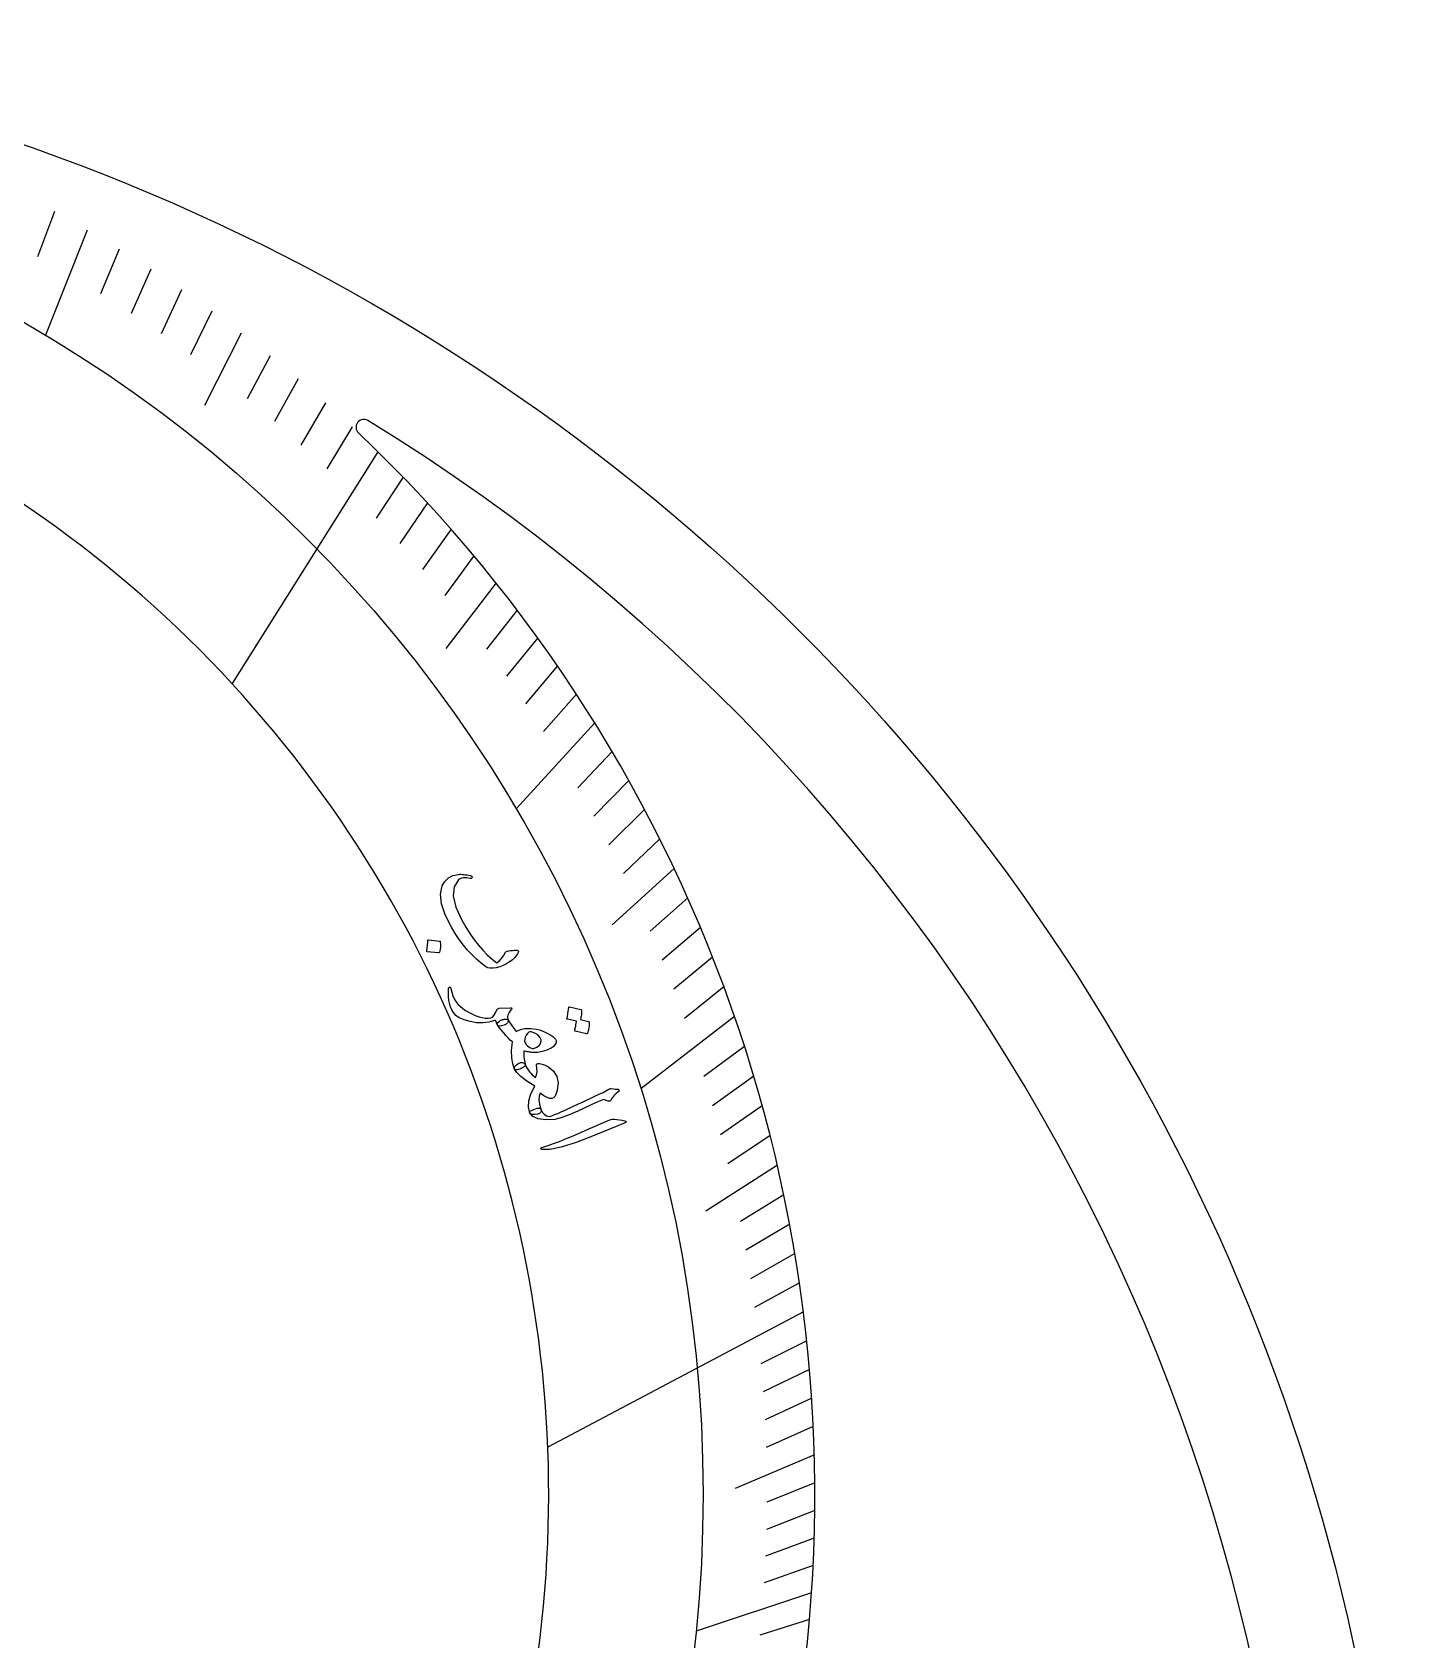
# Model space of a CAD drawing. Header units: millimetres. Extents: x -65 to 65, y -65 to 65.
# Drawn here: x 21.6 to 65, y 14 to 65 of the extents above; entities that cross this region are included whole.
import ezdxf

# ---------------------------------------------------------------- set-up
doc = ezdxf.new("R2010")
doc.units = ezdxf.units.MM
for name, color, linetype in [('CUT_INNER', 6, 'Continuous'), ('CUT_OUTER', 1, 'Continuous'), ('ENGRAVE', 7, 'Continuous'), ('ENGRAVE_FINE', 8, 'Continuous'), ('TEXT', 5, 'Continuous')]:
    doc.layers.add(name, color=color, linetype=linetype)

msp = doc.modelspace()

# ---------------------------------------------------------------- linework, layer by layer
at = {"layer": 'CUT_INNER'}
for centre, radius, start, end in [((0, 18.574), 37.975, 351.6131, 87.6462), ((0, 0), 61.75, 291.44587, 58.53142), ((32.105, 52.455), 0.25, 58.5352, 226.582), ((0.002, 18.575), 46.424, 350.6625, 46.542)]:
    msp.add_arc(centre, radius, start, end, dxfattribs=at)
at = {"layer": 'CUT_OUTER'}
msp.add_circle((0, 0), 65, dxfattribs=at)
at = {"layer": 'ENGRAVE'}
for points in [[(23.319, 58.718), (21.994, 55.38)], [(32.553, 51.675), (27.919, 44.318)], [(39.436, 43.072), (36.939, 40.345)], [(43.878, 33.743), (40.898, 31.451)], [(46.062, 24.373), (37.946, 20.078)], [(46.321, 15.451), (42.656, 14.229)]]:
    msp.add_lwpolyline(points, dxfattribs=at)
msp.add_circle((0, 18.574), 42.877, dxfattribs=at)
at = {"layer": 'ENGRAVE_FINE'}
for points in [[(22.281, 59.304), (21.74, 57.865)], [(24.339, 58.109), (23.744, 56.688)], [(25.338, 57.476), (24.716, 56.065)], [(26.317, 56.821), (25.668, 55.42)], [(27.275, 56.143), (26.599, 54.753)], [(28.211, 55.446), (27.041, 53.146)], [(29.125, 54.728), (28.397, 53.36)], [(30.017, 53.991), (29.263, 52.635)], [(30.886, 53.236), (30.106, 51.892)], [(31.731, 52.464), (30.926, 51.132)], [(33.352, 50.87), (32.496, 49.565)], [(34.126, 50.051), (33.245, 48.76)], [(34.876, 49.218), (33.971, 47.941)], [(35.601, 48.372), (34.672, 47.11)], [(36.302, 47.514), (34.712, 45.434)], [(36.978, 46.645), (36.002, 45.413)], [(37.63, 45.766), (36.63, 44.549)], [(38.256, 44.876), (37.233, 43.676)], [(38.858, 43.978), (37.813, 42.795)], [(39.989, 42.16), (38.898, 41.01)], [(40.517, 41.24), (39.405, 40.108)], [(41.021, 40.315), (39.887, 39.201)], [(41.5, 39.385), (40.345, 38.289)], [(41.955, 38.451), (39.994, 36.654)], [(42.387, 37.514), (41.191, 36.456)], [(42.795, 36.574), (41.579, 35.535)], [(43.179, 35.631), (41.943, 34.612)], [(43.54, 34.688), (42.285, 33.688)], [(44.193, 32.798), (42.901, 31.839)], [(44.486, 31.854), (43.176, 30.915)], [(44.757, 30.91), (43.429, 29.993)], [(45.006, 29.968), (43.66, 29.072)], [(45.234, 29.028), (42.959, 27.568)], [(45.44, 28.09), (44.061, 27.238)], [(45.626, 27.155), (44.231, 26.325)], [(45.791, 26.224), (44.381, 25.416)], [(45.937, 25.296), (44.511, 24.511)], [(46.169, 23.454), (44.714, 22.715)], [(46.256, 22.541), (44.787, 21.825)], [(46.325, 21.632), (44.843, 20.94)], [(46.376, 20.73), (44.88, 20.061)], [(46.409, 19.833), (43.891, 18.757)], [(46.424, 18.943), (44.904, 18.323)], [(46.423, 18.06), (44.891, 17.464)], [(46.405, 17.183), (44.862, 16.611)], [(46.371, 16.313), (44.817, 15.767)], [(46.255, 14.597), (44.681, 14.1)]]:
    msp.add_lwpolyline(points, dxfattribs=at)
at = {"layer": 'TEXT'}
for points in [[(37.002, 35.779), (36.983, 35.739), (36.959, 35.7), (36.931, 35.661), (36.899, 35.624), (36.862, 35.586), (36.822, 35.55), (36.778, 35.515), (36.731, 35.48), (36.632, 35.418), (36.529, 35.367), (36.422, 35.326), (36.311, 35.296), (36.208, 35.28), (36.119, 35.279), (36.044, 35.293), (35.983, 35.323), (35.832, 35.437), (35.684, 35.562), (35.541, 35.7), (35.401, 35.851), (35.266, 36.014), (35.134, 36.19), (35.007, 36.378), (34.884, 36.58), (34.684, 36.973), (34.568, 37.322), (34.538, 37.63), (34.595, 37.896), (34.676, 38.038), (34.788, 38.147), (34.933, 38.22), (35.109, 38.258), (35.15, 38.261), (35.193, 38.262), (35.239, 38.26), (35.286, 38.256), (35.335, 38.25), (35.387, 38.242), (35.44, 38.232), (35.496, 38.219), (35.513, 38.214), (35.525, 38.206), (35.535, 38.195), (35.54, 38.182), (35.541, 38.172), (35.539, 38.161), (35.534, 38.151), (35.525, 38.141), (35.516, 38.133), (35.505, 38.128), (35.493, 38.127), (35.48, 38.13), (35.426, 38.141), (35.373, 38.148), (35.32, 38.151), (35.268, 38.15), (35.221, 38.143), (35.18, 38.13), (35.143, 38.111), (35.111, 38.086), (34.971, 37.862), (34.944, 37.575), (35.027, 37.222), (35.22, 36.803), (35.344, 36.582), (35.472, 36.377), (35.604, 36.186), (35.74, 36.01), (35.88, 35.848), (36.025, 35.701), (36.175, 35.568), (36.331, 35.449), (36.4, 35.5), (36.468, 35.574), (36.536, 35.672), (36.603, 35.794), (36.611, 35.801), (36.63, 35.809), (36.657, 35.818), (36.695, 35.828), (36.699, 35.828), (36.703, 35.828), (36.706, 35.829), (36.708, 35.83), (36.761, 35.84), (36.822, 35.847), (36.891, 35.85), (36.969, 35.851), (36.994, 35.847), (37.008, 35.834), (37.011, 35.811), (37.002, 35.779)], [(34.511, 36.142), (34.518, 36.14), (34.524, 36.136), (34.529, 36.128), (34.533, 36.118), (34.539, 36.035), (34.536, 35.953), (34.525, 35.871), (34.505, 35.791), (34.501, 35.781), (34.495, 35.775), (34.487, 35.772), (34.478, 35.772), (34.117, 35.798), (34.108, 35.8), (34.102, 35.807), (34.101, 35.819), (34.103, 35.834), (34.106, 35.848), (34.109, 35.869), (34.113, 35.897), (34.117, 35.933), (34.123, 35.977), (34.128, 36.03), (34.133, 36.091), (34.139, 36.16), (34.141, 36.17), (34.145, 36.176), (34.15, 36.179), (34.157, 36.178)], [(36.402, 34.009), (36.752, 34.02), (36.782, 34.018), (36.799, 34.01), (36.803, 33.998), (36.795, 33.981), (36.756, 33.928), (36.723, 33.878), (36.698, 33.833), (36.679, 33.792), (36.669, 33.751), (36.667, 33.71), (36.672, 33.669), (36.685, 33.628), (36.691, 33.584), (36.671, 33.543), (36.626, 33.505), (36.555, 33.47), (36.48, 33.446), (36.419, 33.441), (36.374, 33.455), (36.345, 33.488), (36.331, 33.517), (36.318, 33.548), (36.306, 33.579), (36.294, 33.611), (36.291, 33.615), (36.284, 33.618), (36.275, 33.62), (36.264, 33.62), (36.077, 33.565), (35.883, 33.541), (35.684, 33.547), (35.477, 33.583), (35.286, 33.638), (35.135, 33.704), (35.022, 33.782), (34.948, 33.871), (34.898, 33.963), (34.859, 34.05), (34.83, 34.133), (34.811, 34.21), (34.805, 34.25), (34.8, 34.293), (34.796, 34.339), (34.793, 34.389), (34.791, 34.441), (34.791, 34.497), (34.792, 34.557), (34.795, 34.619), (34.795, 34.635), (34.798, 34.648), (34.803, 34.658), (34.81, 34.665), (34.821, 34.673), (34.831, 34.677), (34.839, 34.677), (34.847, 34.673), (34.855, 34.668), (34.861, 34.66), (34.865, 34.651), (34.867, 34.639), (34.895, 34.517), (34.931, 34.406), (34.976, 34.308), (35.029, 34.223), (35.094, 34.143), (35.167, 34.07), (35.247, 34.002), (35.335, 33.939), (35.431, 33.882), (35.534, 33.829), (35.644, 33.781), (35.762, 33.738), (35.864, 33.711), (35.961, 33.695), (36.052, 33.692), (36.137, 33.701), (36.187, 33.73), (36.236, 33.783), (36.283, 33.86), (36.329, 33.961), (36.34, 33.98), (36.356, 33.994), (36.377, 34.004), (36.402, 34.009)], [(39.238, 33.59), (39.244, 33.587), (39.25, 33.581), (39.254, 33.573), (39.257, 33.561), (39.258, 33.516), (39.257, 33.472), (39.254, 33.429), (39.249, 33.386), (39.242, 33.344), (39.233, 33.302), (39.222, 33.26), (39.208, 33.218), (39.203, 33.208), (39.195, 33.203), (39.186, 33.2), (39.175, 33.201), (38.812, 33.282), (38.806, 33.286), (38.804, 33.294), (38.804, 33.305), (38.806, 33.321), (38.81, 33.332), (38.815, 33.35), (38.819, 33.374), (38.825, 33.405), (38.831, 33.443), (38.837, 33.487), (38.845, 33.539), (38.853, 33.598), (38.57, 33.661), (38.561, 33.665), (38.555, 33.673), (38.555, 33.685), (38.559, 33.702), (38.562, 33.716), (38.566, 33.738), (38.572, 33.768), (38.579, 33.806), (38.587, 33.852), (38.596, 33.907), (38.606, 33.971), (38.617, 34.044), (38.62, 34.052), (38.624, 34.057), (38.63, 34.059), (38.638, 34.057), (38.992, 33.973), (38.999, 33.97), (39.005, 33.964), (39.009, 33.956), (39.012, 33.944), (39.015, 33.907), (39.016, 33.87), (39.014, 33.833), (39.011, 33.797), (39.006, 33.761), (38.999, 33.725), (38.99, 33.691), (38.98, 33.656)], [(38.209, 32.982), (38.211, 32.977), (38.212, 32.971), (38.214, 32.967), (38.214, 32.962), (38.215, 32.958), (38.215, 32.953), (38.215, 32.949), (38.214, 32.944), (38.196, 32.889), (38.162, 32.837), (38.113, 32.789), (38.049, 32.745), (37.911, 32.677), (37.77, 32.631), (37.625, 32.607), (37.477, 32.606), (37.441, 32.608), (37.405, 32.612), (37.368, 32.616), (37.331, 32.621), (37.294, 32.627), (37.257, 32.634), (37.218, 32.642), (37.18, 32.651), (37.182, 32.586), (37.185, 32.523), (37.19, 32.463), (37.196, 32.406), (37.203, 32.351), (37.213, 32.3), (37.224, 32.251), (37.237, 32.205), (37.237, 32.186), (37.224, 32.166), (37.198, 32.145), (37.158, 32.124), (37.053, 32.08), (36.974, 32.057), (36.92, 32.057), (36.892, 32.078), (36.833, 32.24), (36.802, 32.437), (36.798, 32.669), (36.82, 32.938), (36.755, 32.999), (36.685, 33.069), (36.612, 33.148), (36.535, 33.236), (36.461, 33.325), (36.404, 33.397), (36.365, 33.452), (36.343, 33.492), (36.34, 33.515), (36.348, 33.539), (36.368, 33.565), (36.399, 33.593), (36.418, 33.606), (36.437, 33.618), (36.457, 33.628), (36.478, 33.636), (36.499, 33.644), (36.521, 33.65), (36.543, 33.656), (36.565, 33.661), (36.608, 33.666), (36.642, 33.663), (36.667, 33.651), (36.684, 33.632), (36.715, 33.582), (36.747, 33.534), (36.779, 33.488), (36.811, 33.443), (36.843, 33.399), (36.876, 33.357), (36.909, 33.314), (36.943, 33.273), (37.026, 33.314), (37.116, 33.344), (37.215, 33.363), (37.322, 33.371), (37.412, 33.368), (37.502, 33.358), (37.591, 33.342), (37.681, 33.32), (37.77, 33.29), (37.859, 33.252), (37.949, 33.207), (38.039, 33.154), (38.102, 33.11), (38.151, 33.066), (38.187, 33.024), (38.209, 32.982)], [(37.737, 33.003), (37.698, 33.091), (37.631, 33.164), (37.536, 33.221), (37.414, 33.261), (37.378, 33.263), (37.341, 33.245), (37.303, 33.209), (37.263, 33.154), (37.23, 33.089), (37.213, 33.028), (37.211, 32.97), (37.224, 32.916), (37.255, 32.862), (37.306, 32.812), (37.377, 32.765), (37.468, 32.721), (37.595, 32.775), (37.681, 32.84), (37.729, 32.916), (37.737, 33.003)], [(37.72, 30.804), (37.73, 30.745), (37.717, 30.699), (37.681, 30.666), (37.621, 30.645), (37.523, 30.634), (37.449, 30.638), (37.398, 30.657), (37.37, 30.691), (37.329, 30.872), (37.343, 31.072), (37.411, 31.291), (37.533, 31.532), (37.28, 31.694), (37.088, 31.839), (36.959, 31.966), (36.892, 32.078), (36.886, 32.122), (36.901, 32.164), (36.938, 32.207), (36.994, 32.249), (37.077, 32.286), (37.145, 32.291), (37.198, 32.264), (37.237, 32.205), (37.264, 32.148), (37.295, 32.094), (37.329, 32.042), (37.367, 31.991), (37.408, 31.943), (37.454, 31.897), (37.503, 31.853), (37.557, 31.811), (37.588, 31.897), (37.603, 31.993), (37.602, 32.099), (37.586, 32.215), (37.586, 32.227), (37.593, 32.236), (37.604, 32.244), (37.621, 32.25), (37.687, 32.253), (37.766, 32.237), (37.859, 32.202), (37.967, 32.148), (38.13, 32.012), (38.231, 31.842), (38.27, 31.639), (38.246, 31.403), (38.215, 31.297), (38.177, 31.218), (38.13, 31.165), (38.076, 31.139), (38.007, 31.14), (37.923, 31.17), (37.823, 31.229), (37.706, 31.316), (37.672, 31.215), (37.663, 31.096), (37.68, 30.959), (37.72, 30.804)], [(39.959, 31.458), (40.031, 31.451), (40.088, 31.445), (40.13, 31.442), (40.157, 31.441), (40.175, 31.438), (40.189, 31.433), (40.199, 31.423), (40.206, 31.411), (40.208, 31.395), (40.205, 31.38), (40.196, 31.366), (40.181, 31.353), (40.108, 31.293), (40.046, 31.228), (39.994, 31.16), (39.952, 31.087), (39.938, 31.066), (39.918, 31.055), (39.892, 31.054), (39.861, 31.063), (39.712, 31.115), (39.66, 31.091), (39.608, 31.069), (39.558, 31.046), (39.509, 31.024), (39.461, 31.002), (39.413, 30.98), (39.367, 30.959), (39.321, 30.938), (38.901, 30.746), (38.569, 30.605), (38.326, 30.517), (38.172, 30.478), (37.874, 30.466), (37.642, 30.497), (37.474, 30.572), (37.37, 30.691), (37.369, 30.695), (37.368, 30.698), (37.367, 30.702), (37.365, 30.706), (37.38, 30.736), (37.425, 30.767), (37.501, 30.799), (37.608, 30.832), (37.649, 30.841), (37.681, 30.839), (37.705, 30.827), (37.72, 30.804), (37.772, 30.713), (37.834, 30.643), (37.906, 30.594), (37.99, 30.567), (38.07, 30.596), (38.161, 30.631), (38.263, 30.672), (38.374, 30.72), (38.496, 30.774), (38.627, 30.833), (38.767, 30.898), (38.917, 30.969), (39.065, 31.037), (39.198, 31.099), (39.315, 31.154), (39.417, 31.203), (39.505, 31.246), (39.578, 31.28), (39.635, 31.308), (39.678, 31.327), (39.887, 31.439), (39.909, 31.448), (39.928, 31.453), (39.944, 31.457), (39.959, 31.458)], [(40.311, 30.453), (40.395, 30.436), (40.43, 30.411), (40.416, 30.381), (40.352, 30.345), (39.417, 29.972), (38.842, 29.747), (38.373, 29.599), (38.012, 29.527), (37.757, 29.529), (37.734, 29.537), (37.721, 29.545), (37.716, 29.554), (37.721, 29.565), (37.731, 29.575), (37.744, 29.584), (37.762, 29.592), (37.783, 29.6), (37.953, 29.649), (38.131, 29.71), (38.317, 29.781), (38.511, 29.863), (38.562, 29.884), (38.7, 29.941), (38.923, 30.035), (39.232, 30.166), (39.915, 30.465), (39.952, 30.479), (39.988, 30.487), (40.021, 30.49), (40.053, 30.489)]]:
    msp.add_lwpolyline(points, close=True, dxfattribs=at)

doc.saveas('drawing.dxf')
